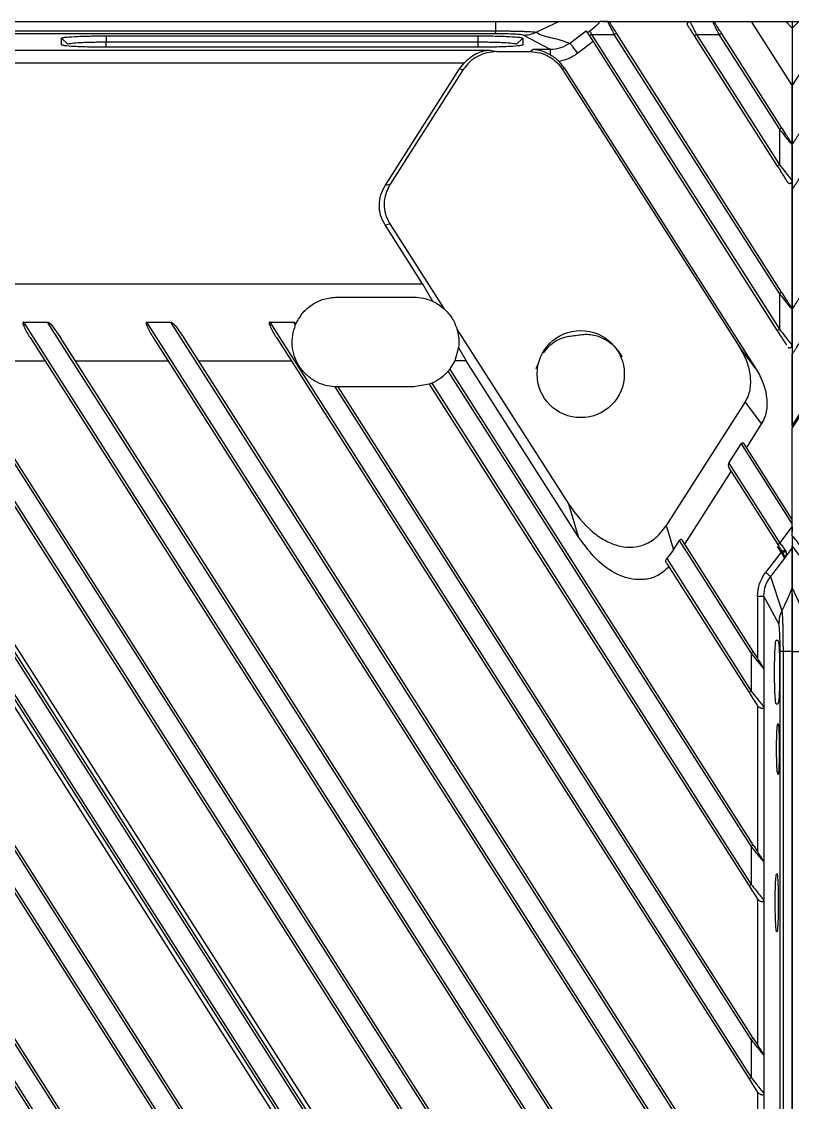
# Model space of a CAD drawing. Header units: millimetres. Extents: x 620 to 19791, y 2539 to 6969.
# Drawn here: x 17566.9 to 17627, y 5402.2 to 5486.6 of the extents above; entities that cross this region are included whole.
import ezdxf

# ---------------------------------------------------------------- set-up
doc = ezdxf.new("R2010")
doc.units = ezdxf.units.MM

# ---------------------------------------------------------------- blocks, each defined once
blk = doc.blocks.new('tgd')
at = {"color": 7, "linetype": 'Continuous', "lineweight": 25}
for p, q in [((18225.771, 5051.606), (18269.337, 5051.606)), ((18269.337, 5051.606), (18269.337, 5050.881)), ((18274.288, 5051.606), (18277.478, 5051.606)), ((18278.089, 5051.606), (18277.478, 5051.606)), ((18277.653, 5051.606), (18278.089, 5051.606)), ((18278.089, 5051.606), (18284.492, 5051.606)), ((18284.492, 5051.606), (18286.271, 5051.606)), ((18286.271, 5051.606), (18289.278, 5051.606)), ((18289.278, 5051.606), (18292.478, 5046.606)), ((18289.278, 5051.606), (18291.978, 5051.606)), ((18291.978, 5051.606), (18292.978, 5051.606)), ((18292.478, 5051.106), (18291.978, 5051.606)), ((18292.478, 5051.606), (18292.478, 5051.106)), ((18292.478, 5046.606), (18295.678, 5051.606)), ((18292.978, 5051.606), (18292.478, 5051.106)), ((18292.478, 5051.106), (18292.478, 5046.606)), ((18225.771, 5050.881), (18269.337, 5050.881)), ((18269.347, 5050.656), (18225.771, 5050.656)), ((18235.504, 5049.79), (18235.504, 5050.313)), ((18235.978, 5049.84), (18235.504, 5050.313)), ((18238.978, 5050.496), (18267.978, 5050.496)), ((18238.978, 5050.496), (18238.978, 5050.022)), ((18267.978, 5050.022), (18267.978, 5050.496)), ((18269.347, 5050.656), (18269.337, 5050.881)), ((18271.452, 5050.313), (18270.978, 5049.84)), ((18271.452, 5050.313), (18271.452, 5049.789)), ((18273.609, 5049.421), (18271.479, 5050.551)), ((18275.127, 5049.922), (18276.404, 5050.888)), ((18276.404, 5050.887), (18276.491, 5050.751)), ((18276.491, 5050.751), (18276.652, 5050.498)), ((18276.652, 5050.498), (18291.309, 5027.491)), ((18276.683, 5050.875), (18276.82, 5050.606)), ((18276.82, 5050.606), (18278.599, 5050.606)), ((18276.82, 5050.606), (18291.478, 5027.598)), ((18291.478, 5030.39), (18278.599, 5050.606)), ((18291.647, 5030.497), (18278.768, 5050.713)), ((18284.833, 5050.498), (18291.309, 5040.333)), ((18285.002, 5050.606), (18286.78, 5050.606)), ((18285.002, 5050.606), (18291.478, 5040.44)), ((18291.478, 5043.232), (18286.78, 5050.606)), ((18291.647, 5043.339), (18286.949, 5050.713)), ((18166.074, 5049.369), (18268.882, 5049.369)), ((18238.978, 5050.022), (18267.978, 5050.022)), ((18267.977, 5049.607), (18238.978, 5049.607)), ((18268.882, 5049.369), (18269.436, 5049.267)), ((18272.026, 5049.267), (18272.233, 5049.421)), ((18273.609, 5049.421), (18272.233, 5049.421)), ((18273.609, 5049.021), (18273.609, 5049.421)), ((18276.94, 5050.046), (18275.726, 5049.129)), ((18269.436, 5049.267), (18272.026, 5049.267)), ((18274.695, 5047.987), (18274.292, 5048.489)), ((18266.891, 5048.37), (18168.065, 5048.37)), ((18260.749, 5038.836), (18266.532, 5047.913)), ((18266.816, 5047.86), (18261.124, 5038.925)), ((18266.532, 5047.913), (18266.891, 5048.37)), ((18266.532, 5047.913), (18266.816, 5047.86)), ((18274.695, 5047.987), (18274.554, 5047.882)), ((18274.554, 5047.882), (18288.327, 5026.263)), ((18274.695, 5047.987), (18289.616, 5024.565)), ((18292.478, 5020.073), (18310.261, 5047.987)), ((18292.478, 5046.606), (18292.478, 5042.07)), ((18292.478, 5042.034), (18292.478, 5046.606)), ((18291.478, 5043.232), (18291.478, 5040.44)), ((18292.478, 5041.976), (18292.478, 5042.07)), ((18292.478, 5038.498), (18292.478, 5042.034)), ((18292.478, 5041.976), (18292.478, 5039.184)), ((18260.749, 5038.836), (18261.124, 5038.925)), ((18292.478, 5039.184), (18292.478, 5029.229)), ((18292.478, 5029.192), (18292.478, 5038.498)), ((18260.722, 5035.742), (18261.096, 5035.831)), ((18261.096, 5035.831), (18265.312, 5029.214)), ((18263.646, 5031.151), (18260.722, 5035.742)), ((18189.715, 5031.151), (18263.646, 5031.151)), ((18263.646, 5031.151), (18264.41, 5029.799)), ((18256.978, 5030.106), (18262.978, 5030.106)), ((18291.478, 5030.39), (18291.478, 5027.598)), ((18292.478, 5029.134), (18292.478, 5029.229)), ((18292.478, 5026.342), (18292.478, 5029.192)), ((18292.478, 5029.134), (18292.478, 5026.342)), ((18194.104, 5028.149), (18289.269, 4878.766)), ((18289.269, 4881.744), (18195.998, 5028.15)), ((18203.704, 5028.151), (18289.269, 4893.841)), ((18289.269, 4896.819), (18205.601, 5028.151)), ((18213.308, 5028.151), (18289.269, 4908.917)), ((18289.269, 4911.894), (18215.205, 5028.151)), ((18222.912, 5028.151), (18289.269, 4923.992)), ((18289.269, 4926.97), (18224.809, 5028.151)), ((18232.516, 5028.151), (18234.413, 5028.151)), ((18232.516, 5028.151), (18289.269, 4939.067)), ((18289.269, 4942.045), (18234.413, 5028.151)), ((18242.12, 5028.151), (18244.017, 5028.151)), ((18242.12, 5028.151), (18289.269, 4954.143)), ((18289.269, 4957.121), (18244.017, 5028.151)), ((18251.724, 5028.151), (18253.621, 5028.151)), ((18251.724, 5028.151), (18289.269, 4969.218)), ((18253.748, 5027.953), (18253.621, 5028.151)), ((18253.748, 5027.953), (18253.787, 5028.044)), ((18266.328, 5027.619), (18275.015, 5013.983)), ((18194.627, 5026.95), (18289.1, 4878.658)), ((18289.437, 4881.851), (18196.998, 5026.951)), ((18204.231, 5026.951), (18289.1, 4893.734)), ((18289.437, 4896.926), (18206.603, 5026.951)), ((18213.835, 5026.951), (18289.1, 4908.809)), ((18289.437, 4912.002), (18216.207, 5026.951)), ((18223.439, 5026.951), (18289.1, 4923.884)), ((18289.437, 4927.077), (18225.811, 5026.951)), ((18233.043, 5026.951), (18289.1, 4938.96)), ((18289.437, 4942.153), (18235.415, 5026.951)), ((18242.647, 5026.951), (18289.1, 4954.035)), ((18289.437, 4957.228), (18245.019, 5026.951)), ((18252.252, 5026.951), (18289.1, 4969.111)), ((18266.453, 5026.185), (18266.161, 5025.151)), ((18266.453, 5026.185), (18267.037, 5025.151)), ((18289.616, 5024.565), (18288.327, 5026.263)), ((18292.478, 5026.342), (18292.478, 5020.085)), ((18288.847, 4908.648), (18214.626, 5025.151)), ((18217.709, 5025.151), (18289.69, 4912.163)), ((18226.957, 5025.151), (18234.19, 5025.151)), ((18236.561, 5025.151), (18243.794, 5025.151)), ((18246.166, 5025.151), (18253.398, 5025.151)), ((18266.161, 5025.151), (18265.782, 5024.511)), ((18267.037, 5025.151), (18266.161, 5025.151)), ((18275.769, 5011.444), (18267.037, 5025.151)), ((18272.504, 5024.535), (18272.704, 5025.02)), ((18292.478, 5020.073), (18292.478, 5025.656)), ((18295.985, 5025.414), (18292.478, 5019.91)), ((18289.269, 4987.271), (18265.65, 5024.345)), ((18289.437, 4987.379), (18265.782, 5024.511)), ((18264.172, 5023.316), (18262.978, 5023.106)), ((18264.172, 5023.316), (18289.1, 4984.186)), ((18264.361, 5023.391), (18289.269, 4984.293)), ((18289.269, 4972.196), (18256.834, 5023.109)), ((18289.437, 4972.303), (18257.073, 5023.106)), ((18262.978, 5023.106), (18257.073, 5023.106)), ((18288.794, 5021.938), (18282.648, 5012.291)), ((18290.084, 5020.24), (18288.794, 5021.938)), ((18290.084, 5020.24), (18288.897, 5018.377)), ((18292.478, 5020.073), (18292.478, 5019.91)), ((18292.478, 5011.484), (18292.478, 5019.91)), ((18287.534, 5017.168), (18288.482, 5018.657)), ((18288.482, 5018.657), (18292.478, 5012.384)), ((18292.478, 5012.756), (18288.719, 5018.657)), ((18287.517, 5016.826), (18287.534, 5016.795)), ((18287.534, 5017.168), (18291.511, 5010.924)), ((18287.534, 5016.795), (18291.343, 5010.816)), ((18284.095, 5010.84), (18287.652, 5016.423)), ((18275.015, 5013.983), (18275.769, 5011.444)), ((18282.648, 5012.291), (18283.214, 5010.387)), ((18292.478, 5012.185), (18292.478, 5012.384)), ((18291.511, 5010.924), (18292.478, 5012.185)), ((18292.478, 5012.185), (18292.478, 5011.834)), ((18283.214, 5010.387), (18283.68, 5011.119)), ((18289.269, 5002.347), (18283.68, 5011.119)), ((18289.437, 5002.454), (18283.917, 5011.119)), ((18292.478, 5010.547), (18291.896, 5009.788)), ((18283.214, 5010.387), (18282.682, 5009.707)), ((18282.682, 5009.707), (18289.269, 4999.369)), ((18291.604, 5010.219), (18290.382, 5008.615)), ((18291.867, 5009.743), (18290.778, 5008.314)), ((18291.867, 5009.744), (18291.864, 5009.766)), ((18291.896, 5009.788), (18291.867, 5009.764)), ((18291.896, 5009.788), (18291.867, 5009.743)), ((18291.919, 5010.368), (18291.97, 5010.284)), ((18282.666, 5009.361), (18289.1, 4999.261)), ((18290.778, 5008.314), (18291.655, 5005.646)), ((18292.478, 5007.416), (18293.301, 5005.646)), ((18289.769, 5006.791), (18289.769, 5001.933)), ((18290.269, 5006.791), (18290.268, 5001.092)), ((18291.423, 5004.607), (18290.269, 5006.791)), ((18291.655, 5005.646), (18291.683, 5005.419)), ((18291.226, 5003.356), (18291.357, 5003.356)), ((18289.269, 5002.347), (18289.269, 4999.369)), ((18291.528, 4763.247), (18291.528, 5002.465)), ((18291.753, 5002.465), (18291.528, 5002.465)), ((18292.478, 5002.465), (18291.753, 5002.465)), ((18291.753, 5002.465), (18291.753, 4763.247)), ((18292.478, 5002.465), (18292.478, 4763.246)), ((18292.478, 5002.465), (18293.203, 5002.465)), ((18292.478, 4763.247), (18292.478, 5002.465)), ((18290.268, 5001.092), (18290.268, 4998.113)), ((18289.769, 4998.22), (18289.724, 4998.281)), ((18289.769, 4998.22), (18289.769, 4986.858)), ((18290.268, 4998.113), (18290.268, 4986.017)), ((18291.357, 4998.356), (18291.226, 4998.356)), ((18289.269, 4987.271), (18289.269, 4984.293)), ((18290.268, 4986.017), (18290.268, 4983.038)), ((18289.769, 4983.144), (18289.724, 4983.206)), ((18289.769, 4983.144), (18289.769, 4971.782)), ((18290.268, 4983.038), (18290.268, 4970.941)), ((18289.269, 4972.196), (18289.269, 4969.218)), ((18290.268, 4970.941), (18290.268, 4967.962)), ((18289.769, 4968.069), (18289.724, 4968.13)), ((18289.769, 4968.069), (18289.769, 4956.707)), ((18290.268, 4967.962), (18290.268, 4955.866))]:
    blk.add_line(p, q, dxfattribs=at)
at = {"color": 8, "linetype": 'Continuous', "lineweight": 25}
for p, q in [((18238.978, 5049.607), (18238.978, 5050.022)), ((18267.978, 5049.607), (18267.978, 5050.022)), ((18291.604, 5010.219), (18291.335, 5010.641))]:
    blk.add_line(p, q, dxfattribs=at)
at = {"color": 7, "linetype": 'Continuous', "lineweight": 25, "flags": 128}
for points in [[(18274.288, 5051.606), (18273.403, 5051.194), (18272.518, 5050.782)], [(18278.768, 5050.713), (18278.764, 5050.711), (18278.755, 5050.705), (18278.739, 5050.695), (18278.718, 5050.682), (18278.693, 5050.665), (18278.664, 5050.647), (18278.632, 5050.627), (18278.599, 5050.606)], [(18291.343, 5010.816), (18291.346, 5010.818), (18291.355, 5010.825), (18291.371, 5010.834), (18291.392, 5010.848), (18291.418, 5010.864), (18291.447, 5010.883), (18291.478, 5010.903), (18291.511, 5010.924)], [(18292.478, 5007.417), (18292.066, 5006.531), (18291.655, 5005.646)], [(18289.1, 4984.186), (18289.103, 4984.188), (18289.113, 4984.194), (18289.128, 4984.204), (18289.149, 4984.217), (18289.175, 4984.234), (18289.204, 4984.252), (18289.236, 4984.272), (18289.269, 4984.293)], [(18289.437, 4972.303), (18289.434, 4972.301), (18289.424, 4972.295), (18289.409, 4972.285), (18289.388, 4972.272), (18289.362, 4972.256), (18289.333, 4972.237), (18289.301, 4972.217), (18289.269, 4972.196)]]:
    blk.add_lwpolyline(points, dxfattribs=at)
at = {"color": 7, "linetype": 'Continuous', "lineweight": 25}
blk.add_circle((18275.978, 5024.106), 3.4, dxfattribs=at)
for points, knots in [([(18269.337, 5051.606), (18269.914, 5051.606), (18271.107, 5051.606), (18272.685, 5051.606), (18273.865, 5051.606), (18274.15, 5051.606), (18274.288, 5051.606)], [0, 0, 0, 0, 0.2418261, 0.5000005, 0.7581739, 1, 1, 1, 1]), ([(18276.683, 5050.875), (18276.818, 5050.987), (18277.057, 5051.185), (18277.299, 5051.396), (18277.416, 5051.509), (18277.468, 5051.565), (18277.491, 5051.6), (18277.483, 5051.604), (18277.478, 5051.606)], [0, 0, 0, 0, 0.3405403, 0.6016567, 0.7128872, 0.8153667, 0.9071263, 1, 1, 1, 1]), ([(18278.253, 5051.284), (18278.249, 5051.292), (18278.216, 5051.357), (18278.174, 5051.442), (18278.123, 5051.538), (18278.094, 5051.595), (18278.091, 5051.602), (18278.089, 5051.606)], [0, 0, 0, 0, 0.036005, 0.300896, 0.545076, 0.770136, 1, 1, 1, 1]), ([(18278.26, 5051.51), (18278.25, 5051.523), (18278.231, 5051.55), (18278.189, 5051.579), (18278.141, 5051.601), (18278.106, 5051.604), (18278.089, 5051.606)], [0, 0, 0, 0, 0.234709, 0.483931, 0.749504, 1, 1, 1, 1]), ([(18278.768, 5050.713), (18278.693, 5050.83), (18278.554, 5051.048), (18278.384, 5051.316), (18278.297, 5051.452), (18278.262, 5051.507), (18278.261, 5051.509), (18278.26, 5051.51)], [0, 0, 0, 0, 0.301721, 0.564724, 0.795125, 0.898936, 1, 1, 1, 1]), ([(18284.323, 5051.298), (18284.315, 5051.313), (18284.3, 5051.342), (18284.29, 5051.393), (18284.294, 5051.449), (18284.314, 5051.503), (18284.349, 5051.55), (18284.393, 5051.582), (18284.442, 5051.603), (18284.475, 5051.605), (18284.492, 5051.606)], [0, 0, 0, 0, 0.115372, 0.230894, 0.364478, 0.499956, 0.63203, 0.768998, 0.883022, 1, 1, 1, 1]), ([(18284.323, 5051.298), (18284.326, 5051.295), (18284.33, 5051.288), (18284.365, 5051.233), (18284.417, 5051.152), (18284.506, 5051.011), (18284.647, 5050.791), (18284.771, 5050.596), (18284.833, 5050.498)], [0, 0, 0, 0, 0.122574, 0.247458, 0.369912, 0.497021, 0.747802, 1, 1, 1, 1]), ([(18284.492, 5051.606), (18284.494, 5051.602), (18284.498, 5051.594), (18284.528, 5051.534), (18284.576, 5051.441), (18284.662, 5051.273), (18284.804, 5050.993), (18284.935, 5050.736), (18285.002, 5050.606)], [0, 0, 0, 0, 0.118805, 0.239592, 0.356977, 0.483256, 0.736712, 1, 1, 1, 1]), ([(18286.434, 5051.284), (18286.43, 5051.292), (18286.397, 5051.357), (18286.355, 5051.442), (18286.305, 5051.538), (18286.276, 5051.595), (18286.272, 5051.602), (18286.271, 5051.606)], [0, 0, 0, 0, 0.036031, 0.300917, 0.545095, 0.770146, 1, 1, 1, 1]), ([(18286.441, 5051.51), (18286.432, 5051.523), (18286.412, 5051.55), (18286.37, 5051.579), (18286.323, 5051.601), (18286.288, 5051.604), (18286.271, 5051.606)], [0, 0, 0, 0, 0.234717, 0.483917, 0.749532, 1, 1, 1, 1]), ([(18286.949, 5050.713), (18286.875, 5050.83), (18286.735, 5051.048), (18286.565, 5051.316), (18286.478, 5051.452), (18286.444, 5051.507), (18286.442, 5051.509), (18286.441, 5051.51)], [0, 0, 0, 0, 0.3017209, 0.5647223, 0.7951255, 0.8989366, 1, 1, 1, 1]), ([(18235.504, 5050.313), (18235.556, 5050.337), (18235.662, 5050.384), (18236.459, 5050.445), (18237.62, 5050.487), (18238.53, 5050.493), (18238.978, 5050.496)], [0, 0, 0, 0, 0.246596, 0.499968, 0.753338, 1, 1, 1, 1]), ([(18267.978, 5050.496), (18268.426, 5050.493), (18269.336, 5050.487), (18270.496, 5050.445), (18271.294, 5050.384), (18271.4, 5050.337), (18271.452, 5050.313)], [0, 0, 0, 0, 0.246611, 0.499962, 0.753339, 1, 1, 1, 1]), ([(18269.337, 5050.881), (18269.551, 5050.88), (18269.834, 5050.879), (18270.23, 5050.876), (18270.771, 5050.873), (18271.201, 5050.858), (18271.481, 5050.85), (18271.492, 5050.85), (18271.53, 5050.849), (18271.806, 5050.841), (18272.282, 5050.82), (18272.436, 5050.796), (18272.518, 5050.782)], [0, 0, 0, 0, 0.137447, 0.181876, 0.262263, 0.502656, 0.502981, 0.505372, 0.511859, 0.536161, 0.750921, 1, 1, 1, 1]), ([(18271.479, 5050.551), (18271.432, 5050.565), (18271.337, 5050.592), (18270.842, 5050.627), (18270.156, 5050.651), (18269.617, 5050.654), (18269.347, 5050.656)], [0, 0, 0, 0, 0.248127, 0.49784, 0.748645, 1, 1, 1, 1]), ([(18271.479, 5050.551), (18271.658, 5050.561), (18272.017, 5050.582), (18272.351, 5050.716), (18272.518, 5050.782)], [0, 0, 0, 0, 0.499996, 1, 1, 1, 1]), ([(18272.518, 5050.782), (18272.518, 5050.782), (18272.518, 5050.782), (18272.518, 5050.781), (18272.519, 5050.78), (18272.519, 5050.779), (18272.52, 5050.778), (18272.526, 5050.783), (18272.892, 5050.498), (18273.744, 5050.393), (18274.664, 5050.079), (18275.128, 5049.921)], [0, 0, 0, 0, 0.000002, 0.000016, 0.000171, 0.000246, 0.000333, 0.002028, 0.00788, 0.499948, 1, 1, 1, 1]), ([(18276.491, 5050.751), (18276.494, 5050.75), (18276.501, 5050.748), (18276.527, 5050.764), (18276.54, 5050.771)], [0, 0, 0, 0, 0.511977, 1, 1, 1, 1]), ([(18276.54, 5050.771), (18276.549, 5050.777), (18276.567, 5050.789), (18276.601, 5050.813), (18276.641, 5050.842), (18276.668, 5050.863), (18276.683, 5050.875)], [0, 0, 0, 0, 0.2335, 0.469096, 0.708208, 1, 1, 1, 1]), ([(18276.82, 5050.606), (18276.798, 5050.592), (18276.754, 5050.563), (18276.698, 5050.528), (18276.659, 5050.503), (18276.654, 5050.5), (18276.652, 5050.498)], [0, 0, 0, 0, 0.250009, 0.499999, 0.749994, 1, 1, 1, 1]), ([(18284.833, 5050.498), (18284.836, 5050.5), (18284.841, 5050.503), (18284.88, 5050.528), (18284.935, 5050.563), (18284.98, 5050.592), (18285.002, 5050.606)], [0, 0, 0, 0, 0.249998, 0.500005, 0.749994, 1, 1, 1, 1]), ([(18286.78, 5050.606), (18286.802, 5050.62), (18286.847, 5050.648), (18286.902, 5050.683), (18286.941, 5050.708), (18286.946, 5050.712), (18286.949, 5050.713)], [0, 0, 0, 0, 0.249991, 0.499984, 0.750006, 1, 1, 1, 1]), ([(18238.978, 5049.607), (18238.53, 5049.61), (18237.62, 5049.616), (18236.46, 5049.658), (18235.662, 5049.718), (18235.556, 5049.766), (18235.504, 5049.79)], [0, 0, 0, 0, 0.246592, 0.49996, 0.753362, 1, 1, 1, 1]), ([(18235.978, 5049.84), (18235.997, 5049.856), (18236.022, 5049.877), (18236.144, 5049.901), (18236.319, 5049.929), (18236.665, 5049.96), (18237.256, 5049.991), (18237.797, 5050.01), (18238.373, 5050.021), (18238.772, 5050.022), (18238.978, 5050.022)], [0, 0, 0, 0, 0.170002, 0.221841, 0.251425, 0.478668, 0.617707, 0.745823, 0.869054, 1, 1, 1, 1]), ([(18268.882, 5049.369), (18268.701, 5049.35), (18268.344, 5049.314), (18267.811, 5049.098), (18267.317, 5048.785), (18267.025, 5048.5), (18266.891, 5048.37)], [0, 0, 0, 0, 0.259237, 0.512724, 0.776843, 1, 1, 1, 1]), ([(18271.452, 5049.789), (18271.4, 5049.766), (18271.294, 5049.718), (18270.496, 5049.658), (18269.336, 5049.616), (18268.426, 5049.61), (18267.977, 5049.607)], [0, 0, 0, 0, 0.246542, 0.499959, 0.753355, 1, 1, 1, 1]), ([(18267.978, 5050.022), (18268.185, 5050.022), (18268.585, 5050.021), (18269.163, 5050.01), (18269.705, 5049.991), (18270.298, 5049.959), (18270.641, 5049.929), (18270.812, 5049.901), (18270.933, 5049.877), (18270.958, 5049.856), (18270.978, 5049.84)], [0, 0, 0, 0, 0.131656, 0.254711, 0.383622, 0.52361, 0.751534, 0.778051, 0.828378, 1, 1, 1, 1]), ([(18273.609, 5049.021), (18273.399, 5049.126), (18272.95, 5049.352), (18272.482, 5049.397), (18272.233, 5049.421)], [0, 0, 0, 0, 0.468209, 1, 1, 1, 1]), ([(18275.127, 5049.922), (18274.894, 5049.777), (18274.429, 5049.486), (18273.883, 5049.443), (18273.609, 5049.421)], [0, 0, 0, 0, 0.499543, 1, 1, 1, 1]), ([(18275.127, 5049.922), (18275.144, 5049.899), (18275.179, 5049.853), (18275.32, 5049.667), (18275.508, 5049.418), (18275.653, 5049.225), (18275.726, 5049.129)], [0, 0, 0, 0, 0.249871, 0.500025, 0.750136, 1, 1, 1, 1]), ([(18269.436, 5049.267), (18269.173, 5049.249), (18268.648, 5049.213), (18267.918, 5048.912), (18267.273, 5048.474), (18266.968, 5048.064), (18266.816, 5047.86)], [0, 0, 0, 0, 0.2541552, 0.5074663, 0.7554072, 1, 1, 1, 1]), ([(18272.026, 5049.267), (18272.292, 5049.246), (18272.813, 5049.207), (18273.524, 5048.898), (18274.127, 5048.461), (18274.414, 5048.072), (18274.554, 5047.882)], [0, 0, 0, 0, 0.26474, 0.519598, 0.764654, 1, 1, 1, 1]), ([(18273.609, 5049.021), (18273.734, 5048.942), (18273.972, 5048.792), (18274.189, 5048.587), (18274.292, 5048.489)], [0, 0, 0, 0, 0.524793, 1, 1, 1, 1]), ([(18275.726, 5049.129), (18275.505, 5048.982), (18275.063, 5048.688), (18274.549, 5048.555), (18274.292, 5048.489)], [0, 0, 0, 0, 0.499999, 1, 1, 1, 1]), ([(18293.478, 5043.604), (18293.446, 5043.555), (18293.387, 5043.462), (18293.305, 5043.333), (18293.235, 5043.222), (18293.177, 5043.13), (18293.089, 5042.991), (18292.974, 5042.811), (18292.833, 5042.591), (18292.707, 5042.398), (18292.614, 5042.251), (18292.555, 5042.15), (18292.516, 5042.084), (18292.485, 5042.042), (18292.48, 5042.037), (18292.478, 5042.034)], [0, 0, 0, 0, 0.076408, 0.143264, 0.200569, 0.248324, 0.286531, 0.419799, 0.534069, 0.651314, 0.759619, 0.819962, 0.870152, 0.932977, 1, 1, 1, 1]), ([(18291.647, 5043.339), (18291.644, 5043.338), (18291.639, 5043.334), (18291.6, 5043.31), (18291.544, 5043.274), (18291.5, 5043.246), (18291.478, 5043.232)], [0, 0, 0, 0, 0.2499957, 0.5000009, 0.7500121, 1, 1, 1, 1]), ([(18292.478, 5041.976), (18292.475, 5041.98), (18292.469, 5041.987), (18292.422, 5042.046), (18292.345, 5042.144), (18292.186, 5042.343), (18291.894, 5042.709), (18291.628, 5043.044), (18291.478, 5043.232)], [0, 0, 0, 0, 0.082047, 0.168459, 0.268065, 0.381093, 0.652308, 1, 1, 1, 1]), ([(18292.458, 5042.066), (18292.45, 5042.079), (18292.433, 5042.104), (18292.359, 5042.221), (18292.203, 5042.466), (18291.952, 5042.859), (18291.756, 5043.167), (18291.647, 5043.339)], [0, 0, 0, 0, 0.100997, 0.198758, 0.407212, 0.667727, 1, 1, 1, 1]), ([(18291.478, 5040.44), (18291.456, 5040.426), (18291.412, 5040.398), (18291.356, 5040.362), (18291.317, 5040.337), (18291.312, 5040.334), (18291.309, 5040.333)], [0, 0, 0, 0, 0.250005, 0.499991, 0.750008, 1, 1, 1, 1]), ([(18291.309, 5040.333), (18291.414, 5040.169), (18291.601, 5039.875), (18291.853, 5039.479), (18292.013, 5039.227), (18292.097, 5039.096), (18292.107, 5039.081), (18292.111, 5039.074)], [0, 0, 0, 0, 0.317513, 0.570139, 0.79835, 0.902862, 1, 1, 1, 1]), ([(18291.478, 5040.44), (18291.629, 5040.251), (18291.897, 5039.914), (18292.189, 5039.547), (18292.347, 5039.349), (18292.423, 5039.253), (18292.469, 5039.195), (18292.475, 5039.188), (18292.478, 5039.184)], [0, 0, 0, 0, 0.35016, 0.621944, 0.734205, 0.833253, 0.918727, 1, 1, 1, 1]), ([(18292.478, 5038.498), (18292.479, 5038.499), (18292.48, 5038.5), (18292.489, 5038.511), (18292.502, 5038.529), (18292.523, 5038.56), (18292.555, 5038.614), (18292.614, 5038.714), (18292.707, 5038.862), (18292.833, 5039.055), (18292.974, 5039.275), (18293.119, 5039.502), (18293.288, 5039.771), (18293.407, 5039.956), (18293.478, 5040.068)], [0, 0, 0, 0, 0.034267, 0.067135, 0.098949, 0.13009, 0.180259, 0.240606, 0.34888, 0.466121, 0.580357, 0.713621, 0.826984, 1, 1, 1, 1]), ([(18260.722, 5035.742), (18260.588, 5035.993), (18260.331, 5036.477), (18260.249, 5037.3), (18260.357, 5038.11), (18260.618, 5038.592), (18260.749, 5038.836)], [0, 0, 0, 0, 0.260024, 0.499111, 0.747694, 1, 1, 1, 1]), ([(18261.124, 5038.925), (18260.992, 5038.682), (18260.732, 5038.199), (18260.624, 5037.389), (18260.706, 5036.566), (18260.963, 5036.083), (18261.096, 5035.831)], [0, 0, 0, 0, 0.252232, 0.500891, 0.739978, 1, 1, 1, 1]), ([(18292.111, 5039.074), (18292.123, 5039.058), (18292.147, 5039.028), (18292.2, 5038.997), (18292.265, 5038.982), (18292.337, 5038.989), (18292.402, 5039.022), (18292.447, 5039.072), (18292.474, 5039.128), (18292.477, 5039.165), (18292.478, 5039.184)], [0, 0, 0, 0, 0.114057, 0.223558, 0.359566, 0.501818, 0.64072, 0.779251, 0.888913, 1, 1, 1, 1]), ([(18293.478, 5030.762), (18293.446, 5030.713), (18293.387, 5030.62), (18293.305, 5030.491), (18293.235, 5030.38), (18293.177, 5030.288), (18293.089, 5030.149), (18292.974, 5029.969), (18292.833, 5029.749), (18292.707, 5029.556), (18292.614, 5029.409), (18292.555, 5029.308), (18292.516, 5029.242), (18292.485, 5029.2), (18292.48, 5029.195), (18292.478, 5029.192)], [0, 0, 0, 0, 0.076408, 0.143264, 0.200569, 0.248324, 0.286531, 0.419799, 0.534069, 0.651314, 0.759619, 0.819962, 0.870152, 0.932977, 1, 1, 1, 1]), ([(18253.787, 5028.044), (18253.955, 5028.351), (18254.278, 5028.938), (18255.054, 5029.572), (18255.952, 5030.025), (18256.626, 5030.078), (18256.978, 5030.106)], [0, 0, 0, 0, 0.261058, 0.50039, 0.739402, 1, 1, 1, 1]), ([(18262.978, 5030.106), (18263.225, 5030.093), (18263.719, 5030.067), (18264.18, 5029.889), (18264.41, 5029.799)], [0, 0, 0, 0, 0.499699, 1, 1, 1, 1]), ([(18291.647, 5030.497), (18291.644, 5030.496), (18291.639, 5030.492), (18291.6, 5030.468), (18291.544, 5030.432), (18291.5, 5030.404), (18291.478, 5030.39)], [0, 0, 0, 0, 0.250002, 0.500013, 0.750031, 1, 1, 1, 1]), ([(18292.478, 5029.134), (18292.475, 5029.138), (18292.469, 5029.145), (18292.422, 5029.204), (18292.345, 5029.302), (18292.186, 5029.501), (18291.894, 5029.867), (18291.628, 5030.202), (18291.478, 5030.39)], [0, 0, 0, 0, 0.0820467, 0.1684592, 0.2680645, 0.3810884, 0.652303, 1, 1, 1, 1]), ([(18292.457, 5029.226), (18292.449, 5029.238), (18292.433, 5029.263), (18292.358, 5029.38), (18292.202, 5029.625), (18291.952, 5030.018), (18291.756, 5030.325), (18291.647, 5030.497)], [0, 0, 0, 0, 0.10123, 0.199445, 0.408293, 0.668736, 1, 1, 1, 1]), ([(18264.41, 5029.799), (18264.55, 5029.734), (18264.83, 5029.604), (18265.152, 5029.344), (18265.312, 5029.214)], [0, 0, 0, 0, 0.501922, 1, 1, 1, 1]), ([(18265.312, 5029.214), (18265.536, 5028.983), (18265.985, 5028.521), (18266.214, 5027.92), (18266.328, 5027.619)], [0, 0, 0, 0, 0.5, 1, 1, 1, 1]), ([(18232.516, 5028.151), (18232.508, 5028.147), (18232.497, 5028.14), (18232.486, 5028.128), (18232.48, 5028.115), (18232.477, 5028.054), (18232.516, 5027.935), (18232.676, 5027.541), (18232.878, 5027.217), (18233.043, 5026.951)], [0, 0, 0, 0, 0.019687, 0.028154, 0.036204, 0.051518, 0.160477, 0.308571, 1, 1, 1, 1]), ([(18234.413, 5028.151), (18234.428, 5028.149), (18234.46, 5028.146), (18234.681, 5028.005), (18234.979, 5027.576), (18235.261, 5027.172), (18235.415, 5026.951)], [0, 0, 0, 0, 0.02847, 0.059006, 0.486064, 1, 1, 1, 1]), ([(18242.12, 5028.151), (18242.112, 5028.147), (18242.101, 5028.14), (18242.09, 5028.128), (18242.084, 5028.115), (18242.081, 5028.054), (18242.12, 5027.935), (18242.28, 5027.541), (18242.482, 5027.217), (18242.647, 5026.951)], [0, 0, 0, 0, 0.019687, 0.028154, 0.0362046, 0.0515178, 0.1604779, 0.3085721, 1, 1, 1, 1]), ([(18244.017, 5028.151), (18244.032, 5028.149), (18244.064, 5028.146), (18244.285, 5028.005), (18244.583, 5027.576), (18244.865, 5027.172), (18245.019, 5026.951)], [0, 0, 0, 0, 0.028461, 0.059006, 0.486064, 1, 1, 1, 1]), ([(18251.724, 5028.151), (18251.716, 5028.147), (18251.705, 5028.14), (18251.694, 5028.128), (18251.688, 5028.115), (18251.685, 5028.054), (18251.724, 5027.935), (18251.884, 5027.541), (18252.086, 5027.217), (18252.252, 5026.951)], [0, 0, 0, 0, 0.019692, 0.028152, 0.036205, 0.051518, 0.160479, 0.308573, 1, 1, 1, 1]), ([(18256.834, 5023.109), (18256.554, 5023.14), (18255.995, 5023.202), (18255.215, 5023.546), (18254.536, 5024.051), (18253.998, 5024.707), (18253.63, 5025.472), (18253.459, 5026.301), (18253.478, 5027.153), (18253.658, 5027.686), (18253.748, 5027.953)], [0, 0, 0, 0, 0.125, 0.25, 0.374999, 0.5, 0.625, 0.75, 0.874999, 1, 1, 1, 1]), ([(18253.621, 5028.151), (18253.637, 5028.149), (18253.67, 5028.145), (18253.712, 5028.116), (18253.746, 5028.084), (18253.77, 5028.061), (18253.782, 5028.049), (18253.786, 5028.045), (18253.787, 5028.044), (18253.787, 5028.044), (18253.787, 5028.044)], [0, 0, 0, 0, 0.224814, 0.484906, 0.74033, 0.928626, 0.978948, 0.993106, 0.997467, 1, 1, 1, 1]), ([(18266.328, 5027.619), (18266.392, 5027.338), (18266.522, 5026.773), (18266.476, 5026.382), (18266.453, 5026.185)], [0, 0, 0, 0, 0.49641, 1, 1, 1, 1]), ([(18291.478, 5027.598), (18291.456, 5027.584), (18291.412, 5027.556), (18291.356, 5027.52), (18291.317, 5027.495), (18291.312, 5027.492), (18291.309, 5027.491)], [0, 0, 0, 0, 0.250008, 0.499997, 0.749993, 1, 1, 1, 1]), ([(18291.309, 5027.491), (18291.413, 5027.328), (18291.6, 5027.035), (18291.857, 5026.631), (18291.977, 5026.442), (18292.035, 5026.352)], [0, 0, 0, 0, 0.397398, 0.713939, 1, 1, 1, 1]), ([(18273.084, 5025.764), (18273.259, 5025.989), (18273.653, 5026.495), (18274.537, 5026.997), (18275.23, 5027.083), (18275.57, 5027.126)], [0, 0, 0, 0, 0.289943, 0.651681, 1, 1, 1, 1]), ([(18275.57, 5027.126), (18275.916, 5027.177), (18276.614, 5027.28), (18277.657, 5026.98), (18278.594, 5026.379), (18279.004, 5025.758), (18279.213, 5025.441)], [0, 0, 0, 0, 0.241489, 0.486466, 0.738116, 1, 1, 1, 1]), ([(18292.478, 5025.656), (18292.478, 5025.657), (18292.479, 5025.658), (18292.487, 5025.671), (18292.5, 5025.69), (18292.517, 5025.718), (18292.553, 5025.774), (18292.621, 5025.882), (18292.734, 5026.058), (18292.877, 5026.283), (18293.042, 5026.541), (18293.245, 5026.862), (18293.391, 5027.091), (18293.478, 5027.226)], [0, 0, 0, 0, 0.030657, 0.061815, 0.093828, 0.127026, 0.161703, 0.258192, 0.371333, 0.496055, 0.644878, 0.790466, 1, 1, 1, 1]), ([(18288.327, 5026.263), (18288.526, 5025.91), (18288.908, 5025.23), (18289.203, 5024.119), (18289.226, 5023.192), (18289.072, 5022.455), (18288.889, 5022.115), (18288.794, 5021.938)], [0, 0, 0, 0, 0.265758, 0.510552, 0.747402, 0.868764, 1, 1, 1, 1]), ([(18292.141, 5026.196), (18292.155, 5026.185), (18292.185, 5026.161), (18292.241, 5026.145), (18292.302, 5026.148), (18292.361, 5026.175), (18292.407, 5026.222), (18292.436, 5026.28), (18292.448, 5026.34), (18292.445, 5026.379), (18292.444, 5026.398)], [0, 0, 0, 0, 0.113515, 0.239864, 0.37564, 0.515144, 0.651718, 0.779776, 0.896149, 1, 1, 1, 1]), ([(18292.442, 5026.388), (18292.45, 5026.377), (18292.473, 5026.348), (18292.476, 5026.345), (18292.478, 5026.342)], [0, 0, 0, 0, 0.356732, 1, 1, 1, 1]), ([(18265.65, 5024.345), (18265.463, 5024.149), (18265.089, 5023.756), (18264.603, 5023.512), (18264.361, 5023.391)], [0, 0, 0, 0, 0.499998, 1, 1, 1, 1]), ([(18265.782, 5024.511), (18265.78, 5024.508), (18265.777, 5024.505), (18265.762, 5024.484), (18265.743, 5024.46), (18265.719, 5024.428), (18265.687, 5024.389), (18265.663, 5024.361), (18265.65, 5024.345)], [0, 0, 0, 0, 0.230989, 0.355989, 0.487535, 0.659914, 0.8091, 1, 1, 1, 1]), ([(18289.616, 5024.565), (18289.815, 5024.215), (18290.201, 5023.537), (18290.492, 5022.423), (18290.514, 5021.494), (18290.364, 5020.756), (18290.18, 5020.417), (18290.084, 5020.24)], [0, 0, 0, 0, 0.2638, 0.510579, 0.747381, 0.868749, 1, 1, 1, 1]), ([(18264.361, 5023.391), (18264.337, 5023.38), (18264.288, 5023.359), (18264.225, 5023.335), (18264.189, 5023.323), (18264.174, 5023.316), (18264.172, 5023.316), (18264.172, 5023.316)], [0, 0, 0, 0, 0.251157, 0.502427, 0.745112, 0.871061, 1, 1, 1, 1]), ([(18256.978, 5023.106), (18256.958, 5023.106), (18256.913, 5023.106), (18256.862, 5023.108), (18256.834, 5023.109)], [0, 0, 0, 0, 0.441357, 1, 1, 1, 1]), ([(18257.073, 5023.106), (18257.071, 5023.106), (18257.069, 5023.105), (18257.049, 5023.105), (18257.019, 5023.106), (18256.992, 5023.106), (18256.978, 5023.106)], [0, 0, 0, 0, 0.2512307, 0.4966479, 0.7274644, 1, 1, 1, 1]), ([(18288.482, 5018.657), (18288.492, 5018.671), (18288.511, 5018.698), (18288.545, 5018.725), (18288.578, 5018.735), (18288.621, 5018.734), (18288.675, 5018.714), (18288.704, 5018.676), (18288.719, 5018.657)], [0, 0, 0, 0, 0.143735, 0.264903, 0.35892, 0.473669, 0.723305, 1, 1, 1, 1]), ([(18287.534, 5017.168), (18287.522, 5017.145), (18287.496, 5017.094), (18287.482, 5017.008), (18287.485, 5016.913), (18287.506, 5016.857), (18287.517, 5016.826)], [0, 0, 0, 0, 0.188718, 0.428997, 0.693892, 1, 1, 1, 1]), ([(18287.652, 5016.423), (18287.659, 5016.437), (18287.673, 5016.465), (18287.678, 5016.515), (18287.674, 5016.566), (18287.66, 5016.595), (18287.652, 5016.609)], [0, 0, 0, 0, 0.199524, 0.431616, 0.714494, 1, 1, 1, 1]), ([(18275.015, 5013.983), (18275.596, 5013.191), (18276.406, 5012.088), (18277.824, 5011.124), (18278.803, 5010.705), (18279.794, 5010.545), (18280.798, 5010.7), (18281.847, 5011.237), (18282.357, 5011.908), (18282.648, 5012.291)], [0, 0, 0, 0, 0.30586, 0.426069, 0.535169, 0.639122, 0.737723, 0.850589, 1, 1, 1, 1]), ([(18292.478, 5012.384), (18292.478, 5012.439), (18292.479, 5012.531), (18292.478, 5012.635), (18292.478, 5012.695), (18292.478, 5012.73), (18292.478, 5012.752), (18292.478, 5012.755), (18292.478, 5012.756)], [0, 0, 0, 0, 0.359744, 0.595573, 0.719557, 0.825747, 0.917505, 1, 1, 1, 1]), ([(18282.858, 5009.059), (18282.546, 5008.782), (18281.987, 5008.285), (18280.95, 5008.04), (18280.005, 5008.072), (18278.75, 5008.438), (18277.18, 5009.505), (18276.273, 5010.752), (18275.769, 5011.444)], [0, 0, 0, 0, 0.142434, 0.25506, 0.359221, 0.46777, 0.704727, 1, 1, 1, 1]), ([(18292.476, 5011.484), (18292.565, 5011.37), (18292.922, 5010.915), (18293.408, 5010.297), (18293.903, 5009.665), (18294.203, 5009.283), (18294.415, 5009.008), (18294.544, 5008.845), (18294.598, 5008.77), (18294.612, 5008.751)], [0, 0, 0, 0, 0.125587, 0.4999926, 0.6799791, 0.8199719, 0.9199712, 0.9799782, 1, 1, 1, 1]), ([(18292.476, 5011.484), (18292.476, 5011.462), (18292.476, 5011.413), (18292.477, 5011.319), (18292.478, 5011.2), (18292.478, 5011.073), (18292.478, 5010.954), (18292.478, 5010.854), (18292.478, 5010.769), (18292.478, 5010.707), (18292.478, 5010.69), (18292.478, 5010.682)], [0, 0, 0, 0, 0.066161, 0.147469, 0.285966, 0.428916, 0.548302, 0.676783, 0.786689, 0.898451, 1, 1, 1, 1]), ([(18283.917, 5011.119), (18283.901, 5011.139), (18283.872, 5011.177), (18283.818, 5011.197), (18283.775, 5011.197), (18283.742, 5011.187), (18283.709, 5011.16), (18283.69, 5011.134), (18283.68, 5011.119)], [0, 0, 0, 0, 0.291929, 0.528133, 0.642588, 0.73601, 0.854882, 1, 1, 1, 1]), ([(18291.343, 5010.816), (18291.398, 5010.73), (18291.508, 5010.557), (18291.6, 5010.413), (18291.645, 5010.341)], [0, 0, 0, 0, 0.500595, 1, 1, 1, 1]), ([(18291.511, 5010.924), (18291.585, 5010.822), (18291.734, 5010.619), (18291.857, 5010.452), (18291.919, 5010.368)], [0, 0, 0, 0, 0.499361, 1, 1, 1, 1]), ([(18294.217, 5008.446), (18294.215, 5008.449), (18294.21, 5008.455), (18294.201, 5008.466), (18294.185, 5008.487), (18294.154, 5008.528), (18294.09, 5008.609), (18293.964, 5008.772), (18293.711, 5009.099), (18293.204, 5009.751), (18292.769, 5010.31), (18292.478, 5010.682)], [0, 0, 0, 0, 0.003906, 0.007812, 0.015625, 0.03125, 0.0625, 0.125, 0.25, 0.499999, 1, 1, 1, 1]), ([(18292.478, 5007.416), (18292.478, 5007.541), (18292.478, 5007.818), (18292.478, 5008.365), (18292.478, 5009.054), (18292.478, 5009.756), (18292.478, 5010.298), (18292.478, 5010.567), (18292.478, 5010.682)], [0, 0, 0, 0, 0.113981, 0.252663, 0.503553, 0.752665, 0.893678, 1, 1, 1, 1]), ([(18292.478, 5010.547), (18292.478, 5010.289), (18292.478, 5009.771), (18292.478, 5008.917), (18292.478, 5008.13), (18292.478, 5007.607), (18292.478, 5007.417)], [0, 0, 0, 0, 0.247913, 0.497848, 0.817733, 1, 1, 1, 1]), ([(18282.666, 5009.361), (18282.651, 5009.388), (18282.623, 5009.441), (18282.613, 5009.535), (18282.626, 5009.613), (18282.653, 5009.671), (18282.673, 5009.695), (18282.682, 5009.707)], [0, 0, 0, 0, 0.278289, 0.543226, 0.7807, 0.895047, 1, 1, 1, 1]), ([(18291.604, 5010.219), (18291.614, 5010.225), (18291.632, 5010.237), (18291.657, 5010.253), (18291.677, 5010.265), (18291.683, 5010.269), (18291.686, 5010.271)], [0, 0, 0, 0, 0.249986, 0.500004, 0.750012, 1, 1, 1, 1]), ([(18291.864, 5009.766), (18291.85, 5009.783), (18291.823, 5009.817), (18291.764, 5009.918), (18291.696, 5010.053), (18291.639, 5010.156), (18291.604, 5010.219)], [0, 0, 0, 0, 0.2341, 0.485811, 0.682718, 1, 1, 1, 1]), ([(18291.645, 5010.341), (18291.647, 5010.338), (18291.65, 5010.334), (18291.653, 5010.328), (18291.655, 5010.326), (18291.656, 5010.324), (18291.657, 5010.322), (18291.658, 5010.321), (18291.659, 5010.319), (18291.661, 5010.315), (18291.667, 5010.306), (18291.672, 5010.297), (18291.676, 5010.291), (18291.68, 5010.283), (18291.683, 5010.277), (18291.686, 5010.271)], [0, 0, 0, 0, 0.133962, 0.177074, 0.209493, 0.233782, 0.25882, 0.307781, 0.353017, 0.400902, 0.5184, 0.696149, 0.747487, 0.77397, 1, 1, 1, 1]), ([(18291.689, 5010.306), (18291.679, 5010.311), (18291.663, 5010.319), (18291.652, 5010.333), (18291.648, 5010.339)], [0, 0, 0, 0, 0.552711, 1, 1, 1, 1]), ([(18291.686, 5010.271), (18291.702, 5010.26), (18291.727, 5010.242), (18291.774, 5010.231), (18291.814, 5010.229), (18291.857, 5010.234), (18291.899, 5010.246), (18291.937, 5010.262), (18291.959, 5010.277), (18291.97, 5010.284)], [0, 0, 0, 0, 0.232203, 0.359675, 0.491361, 0.624225, 0.755116, 0.881133, 1, 1, 1, 1]), ([(18291.686, 5010.271), (18291.732, 5010.171), (18291.807, 5010.008), (18291.859, 5009.839), (18291.865, 5009.786), (18291.867, 5009.764)], [0, 0, 0, 0, 0.4814903, 0.7769455, 1, 1, 1, 1]), ([(18291.97, 5010.284), (18291.984, 5010.238), (18292.013, 5010.15), (18291.991, 5009.975), (18291.933, 5009.861), (18291.896, 5009.788)], [0, 0, 0, 0, 0.272839, 0.528768, 1, 1, 1, 1]), ([(18289.769, 5006.791), (18289.797, 5007.12), (18289.852, 5007.778), (18290.205, 5008.336), (18290.382, 5008.615)], [0, 0, 0, 0, 0.499989, 1, 1, 1, 1]), ([(18290.269, 5006.791), (18290.291, 5007.066), (18290.336, 5007.615), (18290.63, 5008.081), (18290.778, 5008.314)], [0, 0, 0, 0, 0.500221, 1, 1, 1, 1]), ([(18290.778, 5008.314), (18290.768, 5008.321), (18290.747, 5008.337), (18290.654, 5008.408), (18290.527, 5008.505), (18290.429, 5008.579), (18290.382, 5008.615)], [0, 0, 0, 0, 0.239418, 0.49715, 0.756459, 1, 1, 1, 1]), ([(18292.478, 5002.465), (18292.478, 5002.537), (18292.478, 5002.682), (18292.478, 5002.898), (18292.478, 5003.113), (18292.478, 5003.326), (18292.478, 5003.537), (18292.478, 5003.747), (18292.478, 5003.955), (18292.478, 5004.384), (18292.478, 5005.011), (18292.478, 5005.763), (18292.478, 5006.406), (18292.478, 5006.822), (18292.478, 5007.078), (18292.478, 5007.228), (18292.478, 5007.345), (18292.478, 5007.392), (18292.478, 5007.416)], [0, 0, 0, 0, 0.030431, 0.060694, 0.090844, 0.12094, 0.151038, 0.181196, 0.21147, 0.241917, 0.370935, 0.500028, 0.629045, 0.758138, 0.818817, 0.879049, 0.939291, 1, 1, 1, 1]), ([(18289.769, 5006.791), (18289.833, 5006.791), (18289.959, 5006.791), (18290.121, 5006.791), (18290.238, 5006.791), (18290.258, 5006.791), (18290.269, 5006.791)], [0, 0, 0, 0, 0.249999, 0.499999, 0.749997, 1, 1, 1, 1]), ([(18292.478, 5006.963), (18292.478, 5006.93), (18292.478, 5006.725), (18292.478, 5005.784), (18292.478, 5004.262), (18292.478, 5003.064), (18292.478, 5002.465)], [0, 0, 0, 0, 0.059697, 0.372859, 0.686045, 1, 1, 1, 1]), ([(18291.655, 5005.646), (18291.588, 5005.479), (18291.455, 5005.145), (18291.434, 5004.786), (18291.423, 5004.607)], [0, 0, 0, 0, 0.499998, 1, 1, 1, 1]), ([(18291.528, 5002.465), (18291.527, 5002.736), (18291.523, 5003.277), (18291.499, 5003.967), (18291.465, 5004.464), (18291.437, 5004.559), (18291.423, 5004.607)], [0, 0, 0, 0, 0.251349, 0.502157, 0.751873, 1, 1, 1, 1]), ([(18291.226, 4998.356), (18291.209, 4998.394), (18291.175, 4998.469), (18291.131, 4999.044), (18291.102, 4999.867), (18291.092, 5000.845), (18291.102, 5001.827), (18291.131, 5002.658), (18291.175, 5003.241), (18291.209, 5003.317), (18291.226, 5003.356)], [0, 0, 0, 0, 0.125478, 0.250135, 0.373822, 0.498716, 0.623533, 0.747873, 0.873841, 1, 1, 1, 1]), ([(18291.357, 5003.356), (18291.374, 5003.318), (18291.409, 5003.242), (18291.452, 5002.668), (18291.481, 5001.844), (18291.492, 5000.866), (18291.482, 4999.885), (18291.453, 4999.053), (18291.409, 4998.47), (18291.375, 4998.394), (18291.357, 4998.356)], [0, 0, 0, 0, 0.1255, 0.250161, 0.373853, 0.498751, 0.623571, 0.747916, 0.873887, 1, 1, 1, 1]), ([(18289.437, 5002.454), (18289.435, 5002.453), (18289.43, 5002.449), (18289.391, 5002.424), (18289.335, 5002.389), (18289.291, 5002.361), (18289.269, 5002.347)], [0, 0, 0, 0, 0.250002, 0.50001, 0.750016, 1, 1, 1, 1]), ([(18290.268, 5001.092), (18290.262, 5001.099), (18290.248, 5001.114), (18290.171, 5001.22), (18290.06, 5001.353), (18289.887, 5001.572), (18289.621, 5001.9), (18289.393, 5002.189), (18289.269, 5002.347)], [0, 0, 0, 0, 0.098163, 0.217414, 0.343066, 0.459239, 0.704397, 1, 1, 1, 1]), ([(18290.191, 5001.272), (18290.171, 5001.303), (18290.128, 5001.37), (18290.015, 5001.548), (18289.788, 5001.903), (18289.578, 5002.233), (18289.437, 5002.454)], [0, 0, 0, 0, 0.1153748, 0.2459889, 0.4961011, 1, 1, 1, 1]), ([(18290.191, 5001.272), (18290.212, 5001.238), (18290.252, 5001.176), (18290.263, 5001.119), (18290.268, 5001.092)], [0, 0, 0, 0, 0.540982, 1, 1, 1, 1]), ([(18289.269, 4999.369), (18289.246, 4999.355), (18289.202, 4999.327), (18289.146, 4999.291), (18289.107, 4999.266), (18289.102, 4999.263), (18289.1, 4999.261)], [0, 0, 0, 0, 0.25001, 0.50001, 0.750005, 1, 1, 1, 1]), ([(18289.1, 4999.261), (18289.21, 4999.088), (18289.43, 4998.744), (18289.627, 4998.435), (18289.724, 4998.281)], [0, 0, 0, 0, 0.502861, 1, 1, 1, 1]), ([(18289.269, 4999.369), (18289.396, 4999.207), (18289.628, 4998.913), (18289.899, 4998.584), (18290.067, 4998.362), (18290.18, 4998.227), (18290.241, 4998.146), (18290.263, 4998.109), (18290.267, 4998.112), (18290.268, 4998.113)], [0, 0, 0, 0, 0.302073, 0.550674, 0.665676, 0.787581, 0.918987, 0.964428, 1, 1, 1, 1]), ([(18289.769, 4998.22), (18289.795, 4998.193), (18289.844, 4998.141), (18289.935, 4998.085), (18290.028, 4998.051), (18290.111, 4998.032), (18290.175, 4998.028), (18290.22, 4998.042), (18290.255, 4998.072), (18290.263, 4998.098), (18290.268, 4998.113)], [0, 0, 0, 0, 0.134897, 0.261915, 0.394652, 0.528453, 0.642535, 0.748184, 0.855371, 1, 1, 1, 1]), ([(18291.357, 4992.856), (18291.344, 4992.886), (18291.316, 4992.946), (18291.281, 4993.407), (18291.258, 4994.064), (18291.25, 4994.848), (18291.258, 4995.632), (18291.281, 4996.301), (18291.31, 4996.672), (18291.337, 4996.834), (18291.35, 4996.848), (18291.357, 4996.856)], [0, 0, 0, 0, 0.1254407, 0.2498295, 0.3736033, 0.498413, 0.6231396, 0.7475592, 0.8732436, 0.9360892, 1, 1, 1, 1]), ([(18291.357, 4996.856), (18291.371, 4996.825), (18291.399, 4996.766), (18291.433, 4996.304), (18291.457, 4995.647), (18291.465, 4994.864), (18291.457, 4994.08), (18291.434, 4993.41), (18291.405, 4993.039), (18291.378, 4992.877), (18291.364, 4992.863), (18291.357, 4992.856)], [0, 0, 0, 0, 0.125441, 0.24983, 0.373603, 0.498413, 0.62314, 0.747559, 0.873244, 0.936089, 1, 1, 1, 1]), ([(18289.437, 4987.379), (18289.435, 4987.377), (18289.43, 4987.374), (18289.391, 4987.349), (18289.335, 4987.314), (18289.291, 4987.285), (18289.269, 4987.271)], [0, 0, 0, 0, 0.249997, 0.500002, 0.750006, 1, 1, 1, 1]), ([(18290.268, 4986.017), (18290.262, 4986.024), (18290.247, 4986.039), (18290.171, 4986.145), (18290.06, 4986.278), (18289.887, 4986.497), (18289.621, 4986.825), (18289.393, 4987.113), (18289.269, 4987.271)], [0, 0, 0, 0, 0.098061, 0.21726, 0.342942, 0.459129, 0.704372, 1, 1, 1, 1]), ([(18290.191, 4986.196), (18290.171, 4986.228), (18290.128, 4986.294), (18290.015, 4986.472), (18289.788, 4986.827), (18289.578, 4987.158), (18289.437, 4987.379)], [0, 0, 0, 0, 0.1153748, 0.2459889, 0.4961011, 1, 1, 1, 1]), ([(18290.191, 4986.196), (18290.212, 4986.163), (18290.252, 4986.101), (18290.263, 4986.043), (18290.268, 4986.017)], [0, 0, 0, 0, 0.541515, 1, 1, 1, 1]), ([(18291.265, 4980.556), (18291.249, 4980.591), (18291.217, 4980.66), (18291.177, 4981.189), (18291.151, 4981.946), (18291.141, 4982.845), (18291.15, 4983.751), (18291.177, 4984.506), (18291.21, 4984.977), (18291.233, 4985.041), (18291.24, 4985.062)], [0, 0, 0, 0, 0.134319, 0.267816, 0.400285, 0.534043, 0.667718, 0.800887, 0.935787, 1, 1, 1, 1]), ([(18291.265, 4985.155), (18291.281, 4985.12), (18291.312, 4985.051), (18291.352, 4984.522), (18291.379, 4983.765), (18291.389, 4982.865), (18291.379, 4981.963), (18291.353, 4981.198), (18291.313, 4980.662), (18291.281, 4980.591), (18291.265, 4980.556)], [0, 0, 0, 0, 0.125437, 0.250107, 0.373815, 0.498729, 0.623565, 0.747927, 0.873908, 1, 1, 1, 1]), ([(18289.1, 4984.186), (18289.21, 4984.013), (18289.43, 4983.668), (18289.627, 4983.359), (18289.724, 4983.206)], [0, 0, 0, 0, 0.502861, 1, 1, 1, 1]), ([(18289.269, 4984.293), (18289.396, 4984.132), (18289.628, 4983.837), (18289.899, 4983.508), (18290.067, 4983.287), (18290.18, 4983.151), (18290.241, 4983.071), (18290.263, 4983.033), (18290.267, 4983.036), (18290.268, 4983.038)], [0, 0, 0, 0, 0.30207, 0.550672, 0.665671, 0.787575, 0.918981, 0.964421, 1, 1, 1, 1]), ([(18289.769, 4983.144), (18289.795, 4983.118), (18289.844, 4983.065), (18289.935, 4983.009), (18290.028, 4982.975), (18290.111, 4982.957), (18290.175, 4982.953), (18290.22, 4982.966), (18290.255, 4982.997), (18290.263, 4983.023), (18290.268, 4983.038)], [0, 0, 0, 0, 0.134901, 0.261912, 0.394646, 0.528442, 0.642516, 0.748172, 0.855387, 1, 1, 1, 1]), ([(18290.268, 4970.941), (18290.262, 4970.948), (18290.247, 4970.964), (18290.171, 4971.07), (18290.06, 4971.202), (18289.887, 4971.422), (18289.621, 4971.749), (18289.393, 4972.038), (18289.269, 4972.196)], [0, 0, 0, 0, 0.098061, 0.217258, 0.34294, 0.45913, 0.70437, 1, 1, 1, 1]), ([(18290.191, 4971.121), (18290.171, 4971.152), (18290.128, 4971.219), (18290.015, 4971.397), (18289.788, 4971.752), (18289.578, 4972.083), (18289.437, 4972.303)], [0, 0, 0, 0, 0.115375, 0.245987, 0.496103, 1, 1, 1, 1]), ([(18290.191, 4971.121), (18290.212, 4971.087), (18290.252, 4971.026), (18290.263, 4970.968), (18290.268, 4970.941)], [0, 0, 0, 0, 0.54153, 1, 1, 1, 1]), ([(18289.269, 4969.218), (18289.246, 4969.204), (18289.202, 4969.176), (18289.146, 4969.14), (18289.107, 4969.115), (18289.102, 4969.112), (18289.1, 4969.111)], [0, 0, 0, 0, 0.249998, 0.5, 0.750003, 1, 1, 1, 1]), ([(18289.269, 4969.218), (18289.396, 4969.057), (18289.628, 4968.762), (18289.899, 4968.433), (18290.067, 4968.211), (18290.18, 4968.076), (18290.241, 4967.996), (18290.263, 4967.958), (18290.267, 4967.961), (18290.268, 4967.962)], [0, 0, 0, 0, 0.302068, 0.55067, 0.665669, 0.787576, 0.91898, 0.96442, 1, 1, 1, 1]), ([(18289.1, 4969.111), (18289.21, 4968.937), (18289.43, 4968.593), (18289.627, 4968.284), (18289.724, 4968.13)], [0, 0, 0, 0, 0.502858, 1, 1, 1, 1]), ([(18289.769, 4968.069), (18289.795, 4968.042), (18289.844, 4967.99), (18289.935, 4967.934), (18290.028, 4967.9), (18290.111, 4967.882), (18290.175, 4967.877), (18290.22, 4967.891), (18290.255, 4967.921), (18290.263, 4967.947), (18290.268, 4967.962)], [0, 0, 0, 0, 0.1349006, 0.2619111, 0.3946454, 0.5284421, 0.6425156, 0.748172, 0.8553842, 1, 1, 1, 1])]:
    blk.add_open_spline(points, degree=3, knots=knots, dxfattribs=at)
at = {"color": 8, "linetype": 'Continuous', "lineweight": 25}
for points, knots in [([(18278.599, 5050.606), (18278.529, 5050.742), (18278.403, 5050.991), (18278.3, 5051.193), (18278.253, 5051.284)], [0, 0, 0, 0, 0.549786, 1, 1, 1, 1]), ([(18286.78, 5050.606), (18286.711, 5050.742), (18286.584, 5050.991), (18286.481, 5051.193), (18286.434, 5051.284)], [0, 0, 0, 0, 0.549805, 1, 1, 1, 1]), ([(18291.478, 5027.598), (18291.629, 5027.409), (18291.896, 5027.073), (18292.19, 5026.704), (18292.345, 5026.509), (18292.415, 5026.422), (18292.436, 5026.395), (18292.442, 5026.388)], [0, 0, 0, 0, 0.400792, 0.711882, 0.840382, 0.953761, 1, 1, 1, 1]), ([(18291.919, 5010.368), (18291.908, 5010.36), (18291.886, 5010.342), (18291.848, 5010.321), (18291.805, 5010.305), (18291.762, 5010.296), (18291.722, 5010.296), (18291.7, 5010.303), (18291.689, 5010.306)], [0, 0, 0, 0, 0.149135, 0.310168, 0.480176, 0.655082, 0.829973, 1, 1, 1, 1]), ([(18291.683, 5005.419), (18291.684, 5005.407), (18291.698, 5005.303), (18291.721, 5004.762), (18291.742, 5003.951), (18291.751, 5003.135), (18291.752, 5002.691), (18291.753, 5002.465)], [0, 0, 0, 0, 0.037063, 0.329267, 0.649662, 0.821316, 1, 1, 1, 1])]:
    blk.add_open_spline(points, degree=3, knots=knots, dxfattribs=at)
blk = doc.blocks.new('*U206')
blk.add_blockref('tgd', (-18292.478, -4886.103))
blk = doc.blocks.new('*U207')
at = {"color": 0, "linetype": 'ByBlock', "lineweight": -2, "transparency": 16777216}
blk.add_blockref('*U206', (0, 1350), dxfattribs=at)

msp = doc.modelspace()

# ---------------------------------------------------------------- block references
msp.add_blockref('*U207', (17626.96016, 3971.06063))

doc.saveas('drawing.dxf')
